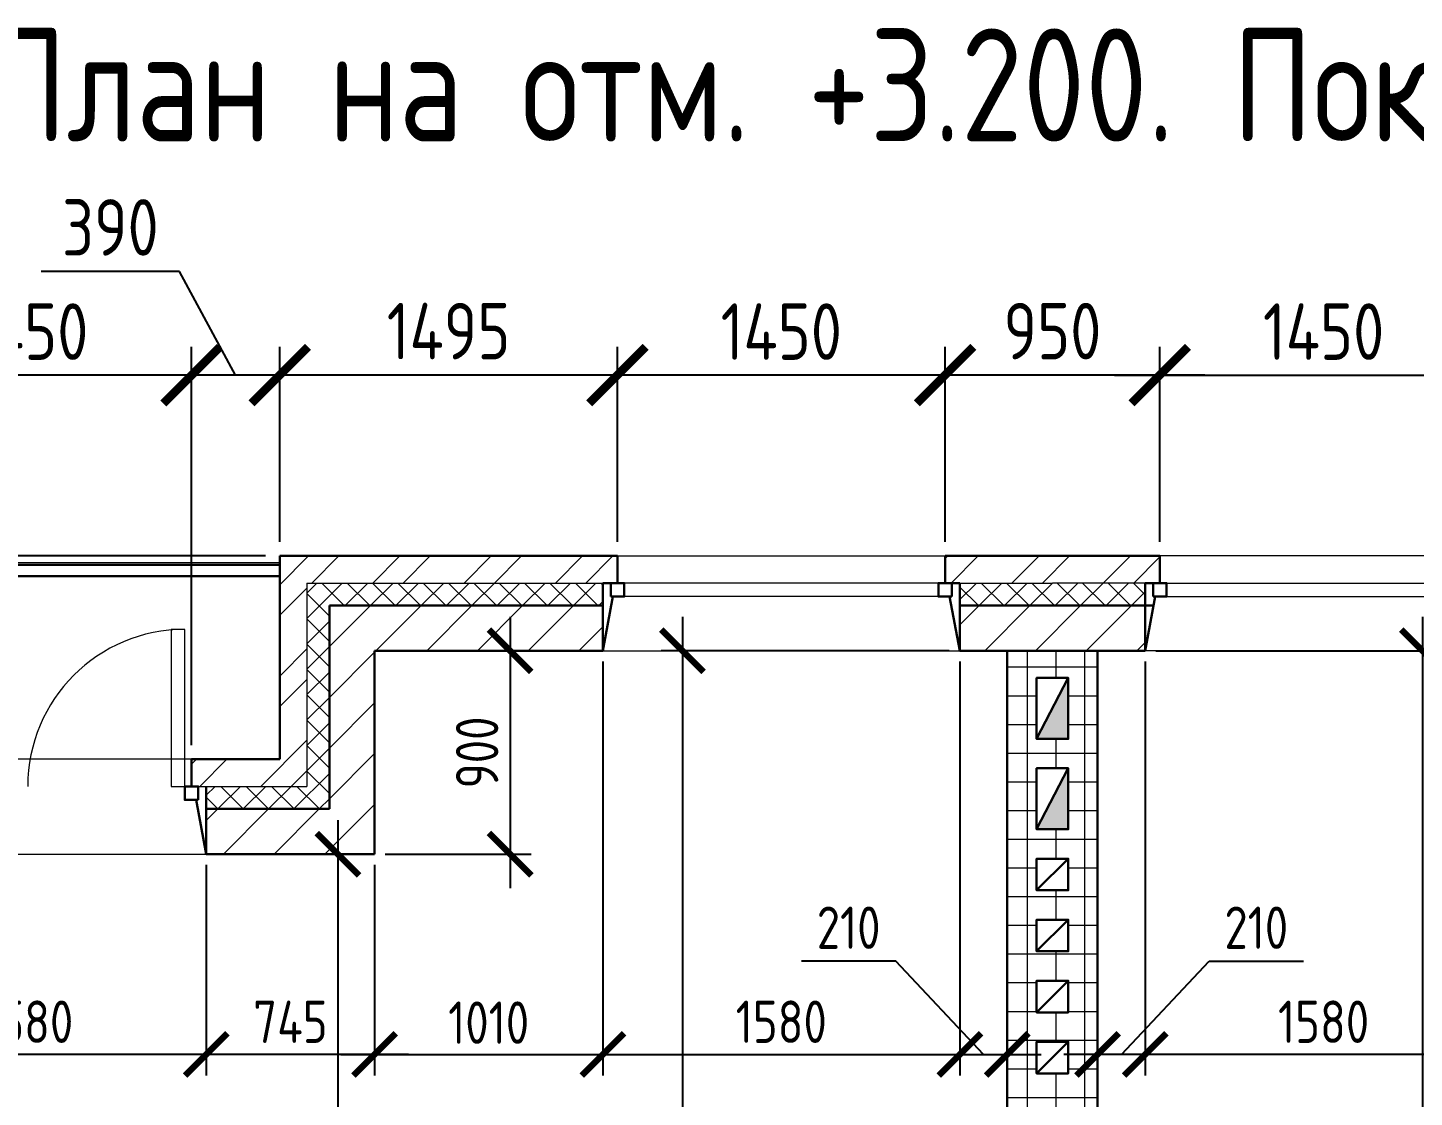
# Model space of a CAD drawing. Header units: millimetres. Extents: x -56498 to 234605, y -296269 to -29969.
# Drawn here: x 123047 to 129183, y -35461 to -30728 of the extents above; entities that cross this region are included whole.
import ezdxf
from ezdxf.enums import TextEntityAlignment as Align

# ---------------------------------------------------------------- set-up
doc = ezdxf.new("R2010")
doc.units = ezdxf.units.MM
doc.header["$LTSCALE"] = 100
doc.header["$PDMODE"] = 35
for name, color, linetype, lineweight in [('0.3', 7, 'Continuous', 30), ('Примітки 0.09', 200, 'Continuous', 9), ('Розміри 0.09', 5, 'Continuous', 9), ('Тонкі 0.18', 142, 'Continuous', 18), ('Штрихування 0.09', 253, 'Continuous', 9)]:
    doc.layers.add(name, color=color, linetype=linetype, lineweight=lineweight)
doc.styles.add('GOST 2.304', font='CS_Gost2304.shx')
doc.styles.add('SPDS', font='SPDS.shx', dxfattribs={"width": 0.9})
doc.dimstyles.new('SPDS', dxfattribs={"dimscale": 100, "dimtxt": 2.5, "dimasz": 2.5, "dimexe": 1.25, "dimexo": 0.625, "dimtad": 1, "dimrnd": 0.001, "dimtxsty": 'GOST 2.304', "dimblk": 'ARCHTICK', "dimcen": 2.5, "dimdle": 2, "dimadec": 0, "dimazin": 2, "dimtfac": 0.75, "dimtmove": 1, "dimatfit": 3, "dimfxl": 0, "dimtolj": 1, "dimarcsym": 0})
pattern_1 = [(45, (42000, 89124.92), (-112.2532, 112.2532), [])]
pattern_2 = [(45, (42000, 89124.92), (-56.1266, 56.1266), []), (135, (42000, 89124.92), (-56.1266, -56.1266), [])]
pattern_3 = [(45, (42000, 89124.92), (-202.05576, 202.05576), []), (45, (42134.7, 89124.92), (-202.05576, 202.05576), [])]

# ---------------------------------------------------------------- blocks, each defined once
blk = doc.blocks.new('_ArchTick')
at = {"color": 0, "linetype": 'ByBlock', "const_width": 0.15}
blk.add_lwpolyline([(-0.5, -0.5), (0.5, 0.5)], dxfattribs=at)
blk = doc.blocks.new('*D1068')
at = {"layer": 'Defpoints', "color": 0, "transparency": 16777216}
for p in [(125657.3, -32265.4), (125657.3, -33065.4), (127107.3, -33065.4)]:
    blk.add_point(p, dxfattribs=at)
at = {"layer": 'Розміри 0.09', "color": 0, "lineweight": -2, "transparency": 16777216}
for p, q in [((125657.3, -33002.9), (125657.3, -32140.4)), ((127107.3, -33002.9), (127107.3, -32140.4)), ((127307.3, -32265.4), (125457.3, -32265.4))]:
    blk.add_line(p, q, dxfattribs=at)
at = {"layer": 'Розміри 0.09', "color": 0, "lineweight": -2, "transparency": 16777216, "xscale": 250, "yscale": 250, "zscale": 250, "rotation": 180}
blk.add_blockref('_ArchTick', (125657.3, -32265.4), dxfattribs=at)
at = {"layer": 'Розміри 0.09', "color": 0, "lineweight": -2, "transparency": 16777216, "xscale": 250, "yscale": 250, "zscale": 250}
blk.add_blockref('_ArchTick', (127107.3, -32265.4), dxfattribs=at)
at = {"layer": 'Розміри 0.09', "color": 0, "transparency": 16777216, "insert": (126382.3, -32072.8), "char_height": 250, "attachment_point": 5, "style": 'GOST 2.304'}
blk.add_mtext('\\A1;1450', dxfattribs=at)
blk = doc.blocks.new('*D1070')
at = {"layer": 'Defpoints', "color": 0, "transparency": 16777216}
for p in [(122322.3, -32265.4), (122322.3, -33965.4), (123772.3, -33965.4)]:
    blk.add_point(p, dxfattribs=at)
at = {"layer": 'Розміри 0.09', "color": 0, "lineweight": -2, "transparency": 16777216}
for p, q in [((122322.3, -33902.9), (122322.3, -32140.4)), ((123772.3, -33902.9), (123772.3, -32140.4)), ((123972.3, -32265.4), (122122.3, -32265.4))]:
    blk.add_line(p, q, dxfattribs=at)
at = {"layer": 'Розміри 0.09', "color": 0, "lineweight": -2, "transparency": 16777216, "xscale": 250, "yscale": 250, "zscale": 250, "rotation": 180}
blk.add_blockref('_ArchTick', (122322.3, -32265.4), dxfattribs=at)
at = {"layer": 'Розміри 0.09', "color": 0, "lineweight": -2, "transparency": 16777216, "xscale": 250, "yscale": 250, "zscale": 250}
blk.add_blockref('_ArchTick', (123772.3, -32265.4), dxfattribs=at)
at = {"layer": 'Розміри 0.09', "color": 0, "transparency": 16777216, "insert": (123047.3, -32072.8), "char_height": 250, "attachment_point": 5, "style": 'GOST 2.304'}
blk.add_mtext('\\A1;1450', dxfattribs=at)
blk = doc.blocks.new('*D1071')
at = {"layer": 'Defpoints', "color": 0, "transparency": 16777216}
for p in [(124162.3, -32265.4), (124162.3, -33065.4), (125657.3, -33065.4)]:
    blk.add_point(p, dxfattribs=at)
at = {"layer": 'Розміри 0.09', "color": 0, "lineweight": -2, "transparency": 16777216}
for p, q in [((124162.3, -33002.9), (124162.3, -32140.4)), ((125657.3, -33002.9), (125657.3, -32140.4)), ((125857.3, -32265.4), (123962.3, -32265.4))]:
    blk.add_line(p, q, dxfattribs=at)
at = {"layer": 'Розміри 0.09', "color": 0, "lineweight": -2, "transparency": 16777216, "xscale": 250, "yscale": 250, "zscale": 250, "rotation": 180}
blk.add_blockref('_ArchTick', (124162.3, -32265.4), dxfattribs=at)
at = {"layer": 'Розміри 0.09', "color": 0, "lineweight": -2, "transparency": 16777216, "xscale": 250, "yscale": 250, "zscale": 250}
blk.add_blockref('_ArchTick', (125657.3, -32265.4), dxfattribs=at)
at = {"layer": 'Розміри 0.09', "color": 0, "transparency": 16777216, "insert": (124909.8, -32070.7), "char_height": 250, "attachment_point": 5, "style": 'GOST 2.304'}
blk.add_mtext('\\A1;1495', dxfattribs=at)
blk = doc.blocks.new('*D1072')
at = {"layer": 'Defpoints', "color": 0, "transparency": 16777216}
for p in [(123772.3, -32265.4), (124162.3, -33065.4), (123772.3, -33965.4)]:
    blk.add_point(p, dxfattribs=at)
at = {"layer": 'Розміри 0.09', "color": 0, "lineweight": -2, "transparency": 16777216}
for p, q in [((123719.2, -31806.4), (123106.7, -31806.4)), ((123967.3, -32265.4), (123719.2, -31806.4)), ((123772.3, -33902.9), (123772.3, -32140.4)), ((124162.3, -33002.9), (124162.3, -32140.4)), ((124362.3, -32265.4), (123572.3, -32265.4))]:
    blk.add_line(p, q, dxfattribs=at)
at = {"layer": 'Розміри 0.09', "color": 0, "lineweight": -2, "transparency": 16777216, "xscale": 250, "yscale": 250, "zscale": 250, "rotation": 180}
blk.add_blockref('_ArchTick', (123772.3, -32265.4), dxfattribs=at)
at = {"layer": 'Розміри 0.09', "color": 0, "lineweight": -2, "transparency": 16777216, "xscale": 250, "yscale": 250, "zscale": 250}
blk.add_blockref('_ArchTick', (124162.3, -32265.4), dxfattribs=at)
at = {"layer": 'Розміри 0.09', "color": 0, "transparency": 16777216, "insert": (123413, -31611.6), "char_height": 250, "attachment_point": 5, "style": 'GOST 2.304'}
blk.add_mtext('\\A1;390', dxfattribs=at)
blk = doc.blocks.new('*D1076')
at = {"layer": 'Defpoints', "color": 0, "transparency": 16777216}
for p in [(115223.3, -33065.4), (124162.3, -33065.4), (116662.3, -33965.4)]:
    blk.add_point(p, dxfattribs=at)
at = {"layer": 'Розміри 0.09', "color": 0, "lineweight": -2, "transparency": 16777216}
for p, q in [((115223.3, -34165.4), (115223.3, -32865.4)), ((124099.8, -33065.4), (115098.3, -33065.4)), ((116599.8, -33965.4), (115098.3, -33965.4))]:
    blk.add_line(p, q, dxfattribs=at)
at = {"layer": 'Розміри 0.09', "color": 0, "lineweight": -2, "transparency": 16777216, "xscale": 250, "yscale": 250, "zscale": 250}
for p, rotation in [((115223.3, -33065.4), 90), ((115223.3, -33965.4), 270)]:
    blk.add_blockref('_ArchTick', p, dxfattribs=dict(at, rotation=rotation))
at = {"layer": 'Розміри 0.09', "color": 0, "transparency": 16777216, "insert": (115028.6, -33515.4), "char_height": 250, "attachment_point": 5, "rotation": 90, "style": 'GOST 2.304'}
blk.add_mtext('\\A1;900', dxfattribs=at)
blk = doc.blocks.new('*D1083')
at = {"layer": 'Defpoints', "color": 0, "transparency": 16777216}
for p in [(127107.3, -32265.4), (127107.3, -33065.4), (128057.3, -33065.4)]:
    blk.add_point(p, dxfattribs=at)
at = {"layer": 'Розміри 0.09', "color": 0, "lineweight": -2, "transparency": 16777216}
for p, q in [((127107.3, -33002.9), (127107.3, -32140.4)), ((128057.3, -33002.9), (128057.3, -32140.4)), ((128257.3, -32265.4), (126907.3, -32265.4))]:
    blk.add_line(p, q, dxfattribs=at)
at = {"layer": 'Розміри 0.09', "color": 0, "lineweight": -2, "transparency": 16777216, "xscale": 250, "yscale": 250, "zscale": 250, "rotation": 180}
blk.add_blockref('_ArchTick', (127107.3, -32265.4), dxfattribs=at)
at = {"layer": 'Розміри 0.09', "color": 0, "lineweight": -2, "transparency": 16777216, "xscale": 250, "yscale": 250, "zscale": 250}
blk.add_blockref('_ArchTick', (128057.3, -32265.4), dxfattribs=at)
at = {"layer": 'Розміри 0.09', "color": 0, "transparency": 16777216, "insert": (127582.3, -32070.7), "char_height": 250, "attachment_point": 5, "style": 'GOST 2.304'}
blk.add_mtext('\\A1;950', dxfattribs=at)
blk = doc.blocks.new('*D1024')
at = {"layer": 'Defpoints', "color": 0, "transparency": 16777216}
for p in [(129507.3, -32265.4), (128057.3, -33065.4), (129507.3, -33065.4)]:
    blk.add_point(p, dxfattribs=at)
at = {"layer": 'Розміри 0.09', "color": 0, "lineweight": -2, "transparency": 16777216}
for p, q in [((128057.3, -33002.9), (128057.3, -32140.4)), ((129507.3, -33002.9), (129507.3, -32140.4)), ((127857.3, -32265.4), (129707.3, -32265.4))]:
    blk.add_line(p, q, dxfattribs=at)
at = {"layer": 'Розміри 0.09', "color": 0, "lineweight": -2, "transparency": 16777216, "xscale": 250, "yscale": 250, "zscale": 250, "rotation": 180}
blk.add_blockref('_ArchTick', (128057.3, -32265.4), dxfattribs=at)
at = {"layer": 'Розміри 0.09', "color": 0, "lineweight": -2, "transparency": 16777216, "xscale": 250, "yscale": 250, "zscale": 250}
blk.add_blockref('_ArchTick', (129507.3, -32265.4), dxfattribs=at)
at = {"layer": 'Розміри 0.09', "color": 0, "transparency": 16777216, "insert": (128782.3, -32072.8), "char_height": 250, "attachment_point": 5, "style": 'GOST 2.304'}
blk.add_mtext('\\A1;1450', dxfattribs=at)
blk = doc.blocks.new('*D1262')
at = {"layer": 'Defpoints', "color": 0, "transparency": 16777216}
for p in [(125592.3, -33485.4), (124582.3, -34385.4), (125592.3, -35271.6)]:
    blk.add_point(p, dxfattribs=at)
at = {"layer": 'Розміри 0.09', "color": 0, "lineweight": -2, "transparency": 16777216}
for p, q in [((125592.3, -33532.3), (125592.3, -35365.4)), ((124582.3, -34432.3), (124582.3, -35365.4)), ((124432.3, -35271.6), (125742.3, -35271.6))]:
    blk.add_line(p, q, dxfattribs=at)
at = {"layer": 'Розміри 0.09', "color": 0, "lineweight": -2, "transparency": 16777216, "xscale": 187.5, "yscale": 187.5, "zscale": 187.5, "rotation": 180}
blk.add_blockref('_ArchTick', (124582.3, -35271.6), dxfattribs=at)
at = {"layer": 'Розміри 0.09', "color": 0, "lineweight": -2, "transparency": 16777216, "xscale": 187.5, "yscale": 187.5, "zscale": 187.5}
blk.add_blockref('_ArchTick', (125592.3, -35271.6), dxfattribs=at)
at = {"layer": 'Розміри 0.09', "color": 0, "transparency": 16777216, "insert": (125087.3, -35131), "char_height": 187.5, "attachment_point": 5, "style": 'GOST 2.304'}
blk.add_mtext('\\A1;1010', dxfattribs=at)
blk = doc.blocks.new('*D1254')
at = {"layer": 'Defpoints', "color": 0, "transparency": 16777216}
for p in [(123837.3, -34385.4), (124582.3, -34385.4), (123837.3, -35271.6)]:
    blk.add_point(p, dxfattribs=at)
at = {"layer": 'Розміри 0.09', "color": 0, "lineweight": -2, "transparency": 16777216}
for p, q in [((123837.3, -34432.3), (123837.3, -35365.4)), ((124582.3, -34432.3), (124582.3, -35365.4)), ((124732.3, -35271.6), (123687.3, -35271.6))]:
    blk.add_line(p, q, dxfattribs=at)
at = {"layer": 'Розміри 0.09', "color": 0, "lineweight": -2, "transparency": 16777216, "xscale": 187.5, "yscale": 187.5, "zscale": 187.5, "rotation": 180}
blk.add_blockref('_ArchTick', (123837.3, -35271.6), dxfattribs=at)
at = {"layer": 'Розміри 0.09', "color": 0, "lineweight": -2, "transparency": 16777216, "xscale": 187.5, "yscale": 187.5, "zscale": 187.5}
blk.add_blockref('_ArchTick', (124582.3, -35271.6), dxfattribs=at)
at = {"layer": 'Розміри 0.09', "color": 0, "transparency": 16777216, "insert": (124209.8, -35127.1), "char_height": 187.5, "attachment_point": 5, "style": 'GOST 2.304'}
blk.add_mtext('\\A1;745', dxfattribs=at)
blk = doc.blocks.new('*D1252')
at = {"layer": 'Defpoints', "color": 0, "transparency": 16777216}
for p in [(122257.3, -34385.4), (123837.3, -34385.4), (122257.3, -35271.6)]:
    blk.add_point(p, dxfattribs=at)
at = {"layer": 'Розміри 0.09', "color": 0, "lineweight": -2, "transparency": 16777216}
for p, q in [((122257.3, -34432.3), (122257.3, -35365.4)), ((123837.3, -34432.3), (123837.3, -35365.4)), ((123987.3, -35271.6), (122107.3, -35271.6))]:
    blk.add_line(p, q, dxfattribs=at)
at = {"layer": 'Розміри 0.09', "color": 0, "lineweight": -2, "transparency": 16777216, "xscale": 187.5, "yscale": 187.5, "zscale": 187.5, "rotation": 180}
blk.add_blockref('_ArchTick', (122257.3, -35271.6), dxfattribs=at)
at = {"layer": 'Розміри 0.09', "color": 0, "lineweight": -2, "transparency": 16777216, "xscale": 187.5, "yscale": 187.5, "zscale": 187.5}
blk.add_blockref('_ArchTick', (123837.3, -35271.6), dxfattribs=at)
at = {"layer": 'Розміри 0.09', "color": 0, "transparency": 16777216, "insert": (123047.3, -35127.1), "char_height": 187.5, "attachment_point": 5, "style": 'GOST 2.304'}
blk.add_mtext('\\A1;1580', dxfattribs=at)
blk = doc.blocks.new('*D1242')
at = {"layer": 'Defpoints', "color": 0, "transparency": 16777216}
for p in [(125592.3, -33485.4), (127172.3, -33485.4), (127172.3, -35271.6)]:
    blk.add_point(p, dxfattribs=at)
at = {"layer": 'Розміри 0.09', "color": 0, "lineweight": -2, "transparency": 16777216}
for p, q in [((125592.3, -33532.3), (125592.3, -35365.4)), ((127172.3, -33532.3), (127172.3, -35365.4)), ((125442.3, -35271.6), (127322.3, -35271.6))]:
    blk.add_line(p, q, dxfattribs=at)
at = {"layer": 'Розміри 0.09', "color": 0, "lineweight": -2, "transparency": 16777216, "xscale": 187.5, "yscale": 187.5, "zscale": 187.5, "rotation": 180}
blk.add_blockref('_ArchTick', (125592.3, -35271.6), dxfattribs=at)
at = {"layer": 'Розміри 0.09', "color": 0, "lineweight": -2, "transparency": 16777216, "xscale": 187.5, "yscale": 187.5, "zscale": 187.5}
blk.add_blockref('_ArchTick', (127172.3, -35271.6), dxfattribs=at)
at = {"layer": 'Розміри 0.09', "color": 0, "transparency": 16777216, "insert": (126382.3, -35127.1), "char_height": 187.5, "attachment_point": 5, "style": 'GOST 2.304'}
blk.add_mtext('\\A1;1580', dxfattribs=at)
blk = doc.blocks.new('*D1249')
at = {"layer": 'Defpoints', "color": 0, "transparency": 16777216}
for p in [(127172.3, -33485.4), (127382.3, -33485.4), (127382.3, -35271.6)]:
    blk.add_point(p, dxfattribs=at)
at = {"layer": 'Розміри 0.09', "color": 0, "lineweight": -2, "transparency": 16777216}
for p, q in [((127172.3, -33532.3), (127172.3, -35365.4)), ((127382.3, -33532.3), (127382.3, -35365.4)), ((126888.8, -34858.7), (126471.7, -34858.7)), ((127277.3, -35271.6), (126888.8, -34858.7)), ((127022.3, -35271.6), (127532.3, -35271.6))]:
    blk.add_line(p, q, dxfattribs=at)
at = {"layer": 'Розміри 0.09', "color": 0, "lineweight": -2, "transparency": 16777216, "xscale": 187.5, "yscale": 187.5, "zscale": 187.5, "rotation": 180}
blk.add_blockref('_ArchTick', (127172.3, -35271.6), dxfattribs=at)
at = {"layer": 'Розміри 0.09', "color": 0, "lineweight": -2, "transparency": 16777216, "xscale": 187.5, "yscale": 187.5, "zscale": 187.5}
blk.add_blockref('_ArchTick', (127382.3, -35271.6), dxfattribs=at)
at = {"layer": 'Розміри 0.09', "color": 0, "transparency": 16777216, "insert": (126680.2, -34710.8), "char_height": 187.5, "attachment_point": 5, "style": 'GOST 2.304'}
blk.add_mtext('\\A1;210', dxfattribs=at)
blk = doc.blocks.new('*D1247')
at = {"layer": 'Defpoints', "color": 0, "transparency": 16777216}
for p in [(124582.3, -33485.4), (124582.3, -34385.4), (125182.3, -34385.4)]:
    blk.add_point(p, dxfattribs=at)
at = {"layer": 'Розміри 0.09', "color": 0, "lineweight": -2, "transparency": 16777216}
for p, q in [((125182.3, -33335.4), (125182.3, -34535.4)), ((124629.2, -33485.4), (125276, -33485.4)), ((124629.2, -34385.4), (125276, -34385.4))]:
    blk.add_line(p, q, dxfattribs=at)
at = {"layer": 'Розміри 0.09', "color": 0, "lineweight": -2, "transparency": 16777216, "xscale": 187.5, "yscale": 187.5, "zscale": 187.5}
for p, rotation in [((125182.3, -33485.4), 90), ((125182.3, -34385.4), 270)]:
    blk.add_blockref('_ArchTick', p, dxfattribs=dict(at, rotation=rotation))
at = {"layer": 'Розміри 0.09', "color": 0, "transparency": 16777216, "insert": (125036.2, -33935.4), "char_height": 187.5, "attachment_point": 5, "rotation": 90, "style": 'GOST 2.304'}
blk.add_mtext('\\A1;900', dxfattribs=at)
blk = doc.blocks.new('*D1257')
at = {"layer": 'Defpoints', "color": 0, "transparency": 16777216}
for p in [(127172.3, -33485.4), (125944.9, -38215.4), (126982.3, -38215.4)]:
    blk.add_point(p, dxfattribs=at)
at = {"layer": 'Розміри 0.09', "color": 0, "lineweight": -2, "transparency": 16777216}
for p, q in [((125944.9, -33335.4), (125944.9, -38365.4)), ((127125.4, -33485.4), (125851.2, -33485.4)), ((126935.4, -38215.4), (125851.2, -38215.4))]:
    blk.add_line(p, q, dxfattribs=at)
at = {"layer": 'Розміри 0.09', "color": 0, "lineweight": -2, "transparency": 16777216, "xscale": 187.5, "yscale": 187.5, "zscale": 187.5}
for p, rotation in [((125944.9, -33485.4), 90), ((125944.9, -38215.4), 270)]:
    blk.add_blockref('_ArchTick', p, dxfattribs=dict(at, rotation=rotation))
at = {"layer": 'Розміри 0.09', "color": 0, "transparency": 16777216, "insert": (125800.4, -35850.4), "char_height": 187.5, "attachment_point": 5, "rotation": 90, "style": 'GOST 2.304'}
blk.add_mtext('\\A1;4730', dxfattribs=at)
blk = doc.blocks.new('*D1263')
at = {"layer": 'Defpoints', "color": 0, "transparency": 16777216}
for p in [(124582.3, -34385.4), (124420.1, -38215.4), (124862.3, -38215.4)]:
    blk.add_point(p, dxfattribs=at)
at = {"layer": 'Розміри 0.09', "color": 0, "lineweight": -2, "transparency": 16777216}
for p, q in [((124420.1, -34235.4), (124420.1, -38365.4)), ((124535.4, -34385.4), (124326.3, -34385.4)), ((124815.4, -38215.4), (124326.3, -38215.4))]:
    blk.add_line(p, q, dxfattribs=at)
at = {"layer": 'Розміри 0.09', "color": 0, "lineweight": -2, "transparency": 16777216, "xscale": 187.5, "yscale": 187.5, "zscale": 187.5}
for p, rotation in [((124420.1, -34385.4), 90), ((124420.1, -38215.4), 270)]:
    blk.add_blockref('_ArchTick', p, dxfattribs=dict(at, rotation=rotation))
at = {"layer": 'Розміри 0.09', "color": 0, "transparency": 16777216, "insert": (124275.6, -37012), "char_height": 187.5, "attachment_point": 5, "rotation": 90, "style": 'GOST 2.304'}
blk.add_mtext('\\A1;3830', dxfattribs=at)
blk = doc.blocks.new('*D1334')
at = {"layer": 'Defpoints', "color": 0, "transparency": 16777216}
for p in [(127992.3, -33485.4), (129572.3, -33485.4), (127992.3, -35271.6)]:
    blk.add_point(p, dxfattribs=at)
at = {"layer": 'Розміри 0.09', "color": 0, "lineweight": -2, "transparency": 16777216}
for p, q in [((127992.3, -33532.3), (127992.3, -35365.4)), ((129572.3, -33532.3), (129572.3, -35365.4)), ((129722.3, -35271.6), (127842.3, -35271.6))]:
    blk.add_line(p, q, dxfattribs=at)
at = {"layer": 'Розміри 0.09', "color": 0, "lineweight": -2, "transparency": 16777216, "xscale": 187.5, "yscale": 187.5, "zscale": 187.5}
for p, rotation in [((127992.3, -35271.6), 179.9999999849923), ((129572.3, -35271.6), 359.9999999849923)]:
    blk.add_blockref('_ArchTick', p, dxfattribs=dict(at, rotation=rotation))
at = {"layer": 'Розміри 0.09', "color": 0, "transparency": 16777216, "insert": (128782.3, -35127.1), "char_height": 187.5, "attachment_point": 5, "rotation": 360, "style": 'GOST 2.304'}
blk.add_mtext('\\A1;1580', dxfattribs=at)
blk = doc.blocks.new('*D1335')
at = {"layer": 'Defpoints', "color": 0, "transparency": 16777216}
for p in [(127782.3, -33485.4), (127992.3, -33485.4), (127782.3, -35271.6)]:
    blk.add_point(p, dxfattribs=at)
at = {"layer": 'Розміри 0.09', "color": 0, "lineweight": -2, "transparency": 16777216}
for p, q in [((127782.3, -33532.3), (127782.3, -35365.4)), ((127992.3, -33532.3), (127992.3, -35365.4)), ((127887.3, -35271.6), (128275.7, -34858.7)), ((128275.7, -34858.7), (128692.9, -34858.7)), ((128142.3, -35271.6), (127632.3, -35271.6))]:
    blk.add_line(p, q, dxfattribs=at)
at = {"layer": 'Розміри 0.09', "color": 0, "lineweight": -2, "transparency": 16777216, "xscale": 187.5, "yscale": 187.5, "zscale": 187.5}
for p, rotation in [((127782.3, -35271.6), 179.9999999849923), ((127992.3, -35271.6), 359.9999999849923)]:
    blk.add_blockref('_ArchTick', p, dxfattribs=dict(at, rotation=rotation))
at = {"layer": 'Розміри 0.09', "color": 0, "transparency": 16777216, "insert": (128484.3, -34710.8), "char_height": 187.5, "attachment_point": 5, "rotation": 360, "style": 'GOST 2.304'}
blk.add_mtext('\\A1;210', dxfattribs=at)
blk = doc.blocks.new('*D1326')
at = {"layer": 'Defpoints', "color": 0, "transparency": 16777216}
for p in [(127992.3, -33485.4), (128182.3, -38215.4), (129219.7, -38215.4)]:
    blk.add_point(p, dxfattribs=at)
at = {"layer": 'Розміри 0.09', "color": 0, "lineweight": -2, "transparency": 16777216}
for p, q in [((129219.7, -33335.4), (129219.7, -38365.4)), ((128039.2, -33485.4), (129313.4, -33485.4)), ((128229.2, -38215.4), (129313.4, -38215.4))]:
    blk.add_line(p, q, dxfattribs=at)
at = {"layer": 'Розміри 0.09', "color": 0, "lineweight": -2, "transparency": 16777216, "xscale": 187.5, "yscale": 187.5, "zscale": 187.5}
for p, rotation in [((129219.7, -33485.4), 90), ((129219.7, -38215.4), 270)]:
    blk.add_blockref('_ArchTick', p, dxfattribs=dict(at, rotation=rotation))
at = {"layer": 'Розміри 0.09', "color": 0, "transparency": 16777216, "insert": (129075.2, -35850.4), "char_height": 187.5, "attachment_point": 5, "rotation": 90, "style": 'GOST 2.304'}
blk.add_mtext('\\A1;4730', dxfattribs=at)

msp = doc.modelspace()

# ---------------------------------------------------------------- hatches: boundary and pattern name
at = {"layer": '0.3'}
h = msp.add_hatch(color=256, dxfattribs=at)
h.paths.add_polyline_path([(127652.29, -33605.435), (127582.29, -33740.435), (127582.29, -33875.435), (127652.29, -33875.435)])
h.paths.add_polyline_path([(127582.29, -33740.435), (127512.29, -33875.435), (127582.29, -33875.435)])
h = msp.add_hatch(color=256, dxfattribs=at)
h.paths.add_polyline_path([(127652.29, -34005.435), (127582.29, -34140.435), (127582.29, -34275.435), (127652.29, -34275.435)])
h.paths.add_polyline_path([(127582.29, -34140.435), (127512.29, -34275.435), (127582.29, -34275.435)])
at = {"layer": 'Штрихування 0.09'}
h = msp.add_hatch(dxfattribs=at)
h.set_pattern_fill('ANSI32', color=256, scale=30, style=0)
h.set_pattern_definition(pattern_3)
h.paths.add_polyline_path([(124282.29, -33185.435), (125592.291, -33185.435), (125657.291, -33185.435), (125657.291, -33065.435), (124162.29, -33065.435), (124162.29, -33965.435), (123772.29, -33965.435), (123772.29, -34085.435), (123802.29, -34085.435), (124282.29, -34085.435)])
h = msp.add_hatch(dxfattribs=at)
h.set_pattern_fill('ANSI32', color=256, scale=30, style=0)
h.set_pattern_definition(pattern_3)
h.paths.add_polyline_path([(128057.29, -33065.435), (127582.29, -33065.435), (127107.291, -33065.435), (127107.291, -33185.435), (127137.291, -33185.435), (127172.291, -33185.435), (127582.29, -33185.435), (128057.29, -33185.435)])
h = msp.add_hatch(dxfattribs=at)
h.set_pattern_fill('ANSI37', color=256, scale=25, style=0)
h.set_pattern_definition(pattern_2)
h.paths.add_polyline_path([(124382.29, -33285.435), (125592.291, -33285.435), (125592.291, -33185.435), (124282.29, -33185.435), (124282.29, -34085.435), (123837.29, -34085.435), (123837.29, -34185.435), (124382.29, -34185.435)])
h = msp.add_hatch(dxfattribs=at)
h.set_pattern_fill('ANSI37', color=256, scale=25, style=0)
h.set_pattern_definition(pattern_2)
h.paths.add_polyline_path([(127992.29, -33185.435), (127582.29, -33185.435), (127172.291, -33185.435), (127172.291, -33285.435), (127582.29, -33285.435), (127992.29, -33285.435)])
h = msp.add_hatch(dxfattribs=at)
h.set_pattern_fill('ANSI31', color=256, scale=50, style=0)
h.set_pattern_definition(pattern_1)
h.paths.add_polyline_path([(124582.29, -33485.435), (125592.291, -33485.435), (125592.291, -33285.435), (124382.29, -33285.435), (124382.29, -34185.435), (123837.29, -34185.435), (123837.29, -34385.435), (124582.29, -34385.435)])
h = msp.add_hatch(dxfattribs=at)
h.set_pattern_fill('ANSI31', color=256, scale=50, style=0)
h.set_pattern_definition(pattern_1)
h.paths.add_polyline_path([(127992.29, -33285.435), (127582.29, -33285.435), (127172.291, -33285.435), (127172.291, -33485.435), (127382.29, -33485.435), (127782.29, -33485.435), (127992.29, -33485.435)])
h = msp.add_hatch(dxfattribs=at)
h.set_pattern_fill('NET', color=256, scale=40, style=0)
h.set_pattern_definition([(0, (42000, 89124.92), (0, 127), []), (90, (42000, 89124.92), (-127, 8e-15), [])])
h.paths.add_polyline_path([(127782.29, -33485.435), (127382.29, -33485.435), (127382.29, -35605.435), (127782.29, -35605.435)])
h.paths.add_polyline_path([(127652.29, -34275.435), (127512.29, -34275.435), (127512.29, -34005.435), (127652.29, -34005.435)], flags=16)
h.paths.add_polyline_path([(127652.29, -34405.435), (127652.29, -34545.435), (127512.29, -34545.435), (127512.29, -34405.435)], flags=16)
h.paths.add_polyline_path([(127652.29, -34675.435), (127652.29, -34815.435), (127512.29, -34815.435), (127512.29, -34675.435)], flags=16)
h.paths.add_polyline_path([(127652.29, -33875.435), (127512.29, -33875.435), (127512.29, -33605.435), (127652.29, -33605.435)], flags=16)
h.paths.add_polyline_path([(127652.29, -34945.435), (127652.29, -35085.435), (127512.29, -35085.435), (127512.29, -34945.435)], flags=16)
h.paths.add_polyline_path([(127652.29, -35215.435), (127652.29, -35355.435), (127512.29, -35355.435), (127512.29, -35215.435)], flags=16)

# ---------------------------------------------------------------- linework, layer by layer
at = {"layer": '0.3'}
for p, q in [((124162.29, -33065.435), (124162.29, -33965.435)), ((124162.29, -33065.435), (125657.291, -33065.435)), ((125657.291, -33065.435), (125657.291, -33185.435)), ((127107.291, -33065.435), (127582.29, -33065.435)), ((127107.291, -33065.435), (127107.291, -33185.435)), ((128057.29, -33065.435), (127582.29, -33065.435)), ((128057.29, -33065.435), (128057.29, -33185.435)), ((125592.291, -33485.435), (125592.291, -33185.435)), ((125592.291, -33185.435), (125657.291, -33185.435)), ((127172.291, -33185.435), (127107.291, -33185.435)), ((127172.291, -33485.435), (127172.291, -33185.435)), ((127992.29, -33485.435), (127992.29, -33185.435)), ((127992.29, -33185.435), (128057.29, -33185.435)), ((125637.291, -33245.435), (125592.291, -33485.435)), ((127127.291, -33245.435), (127172.291, -33485.435)), ((128037.29, -33245.435), (127992.29, -33485.435)), ((124382.29, -33285.435), (124382.29, -34185.435)), ((124382.29, -33285.435), (125592.291, -33285.435)), ((127172.316, -33285.435), (127582.29, -33285.435)), ((128029.79, -33285.435), (127582.29, -33285.435)), ((124582.29, -33485.435), (124582.29, -34385.435)), ((124582.29, -33485.435), (125592.291, -33485.435)), ((127172.316, -33485.435), (127382.29, -33485.435)), ((127382.29, -40285.435), (127382.29, -33485.435)), ((127782.29, -33485.435), (127382.29, -33485.435)), ((127782.29, -40285.435), (127782.29, -33485.435)), ((127992.29, -33485.435), (127782.29, -33485.435)), ((123772.29, -33965.435), (123772.29, -34085.435)), ((123772.29, -33965.435), (124162.29, -33965.435)), ((123837.29, -34385.435), (123837.29, -34085.435)), ((123792.29, -34145.435), (123837.29, -34385.435)), ((123837.29, -34185.435), (124382.29, -34185.435)), ((123837.29, -34385.435), (124582.29, -34385.435))]:
    msp.add_line(p, q, dxfattribs=at)
for points in [[(124162.29, -33105.435), (120062.29, -33105.435), (120062.29, -33965.435)], [(124162.29, -33155.435), (120112.29, -33155.435), (120112.29, -33965.435)], [(127512.29, -33875.435), (127512.29, -33605.435), (127652.29, -33605.435), (127512.29, -33875.435), (127652.29, -33875.435), (127652.29, -33605.435)], [(127512.29, -34275.435), (127512.29, -34005.435), (127652.29, -34005.435), (127512.29, -34275.435), (127652.29, -34275.435), (127652.29, -34005.435)], [(127512.29, -34545.435), (127512.29, -34405.435), (127652.29, -34405.435), (127512.29, -34545.435), (127652.29, -34545.435), (127652.29, -34405.435)], [(127512.29, -34815.435), (127512.29, -34675.435), (127652.29, -34675.435), (127512.29, -34815.435), (127652.29, -34815.435), (127652.29, -34675.435)], [(127512.29, -35085.435), (127512.29, -34945.435), (127652.29, -34945.435), (127512.29, -35085.435), (127652.29, -35085.435), (127652.29, -34945.435)], [(127512.29, -35355.435), (127512.29, -35215.435), (127652.29, -35215.435), (127512.29, -35355.435), (127652.29, -35355.435), (127652.29, -35215.435)]]:
    msp.add_lwpolyline(points, dxfattribs=at)
for points in [[(125627.291, -33245.435), (125627.291, -33185.435), (125687.291, -33185.435), (125687.291, -33245.435)], [(127137.291, -33245.435), (127137.291, -33185.435), (127077.291, -33185.435), (127077.291, -33245.435)], [(128027.29, -33245.435), (128027.29, -33185.435), (128087.29, -33185.435), (128087.29, -33245.435)], [(123802.29, -34145.435), (123802.29, -34085.435), (123742.29, -34085.435), (123742.29, -34145.435)]]:
    msp.add_lwpolyline(points, close=True, dxfattribs=at)
at = {"layer": 'Тонкі 0.18'}
for p, q in [((125657.291, -33065.435), (127107.291, -33065.435)), ((129507.29, -33065.435), (128057.29, -33065.435)), ((124282.29, -33185.435), (124282.29, -34085.435)), ((124282.29, -33185.435), (125592.291, -33185.435)), ((127077.291, -33185.435), (125687.291, -33185.435)), ((127077.291, -33185.435), (127582.29, -33185.435)), ((128087.29, -33185.435), (127582.29, -33185.435)), ((128087.29, -33185.435), (129477.29, -33185.435)), ((127077.291, -33245.435), (125687.291, -33245.435)), ((128087.29, -33245.435), (129477.29, -33245.435)), ((125592.291, -33485.435), (127172.291, -33485.435)), ((129572.29, -33485.435), (127992.29, -33485.435)), ((123712.29, -34085.435), (123807.334, -34085.435)), ((123802.29, -34085.435), (124282.29, -34085.435))]:
    msp.add_line(p, q, dxfattribs=at)
msp.add_lwpolyline([(124162.29, -33095.435), (120052.29, -33095.435), (120052.29, -33965.435)], dxfattribs=at)
at = {"layer": 'Штрихування 0.09'}
for p, q in [((123772.29, -33965.435), (122322.29, -33965.435)), ((122257.29, -34385.435), (123837.29, -34385.435))]:
    msp.add_line(p, q, dxfattribs=at)
msp.add_lwpolyline([(123742.29, -34085.435), (123742.29, -33390.435), (123682.29, -33390.435), (123682.29, -34085.435)], close=True, dxfattribs=at)
msp.add_arc((123742.29, -34085.435), 695, 90, 180, dxfattribs=at)

# ---------------------------------------------------------------- texts
at = {"layer": 'Примітки 0.09', "style": 'SPDS'}
msp.add_text('План на отм. +3.200. Поквартирный', height=500, dxfattribs=at).set_placement((127480.507, -31231.318), align=Align.CENTER)

# ---------------------------------------------------------------- dimensions: what is measured, and where the dimension line sits
at = {"layer": 'Розміри 0.09'}
dim = msp.add_linear_dim(base=(123772.29, -32265.435), p1=(124162.29, -33065.435), p2=(123772.29, -33965.435), text='390', dimstyle='SPDS', override={"dimlfac": 1, "dimtxsty": 'GOST 2.304', "dimblk1": 'ArchTick', "dimblk2": 'ArchTick', "dimsah": 1, "dimtolj": 1}, dxfattribs=at)
dim.commit()
dim.dimension.update_dxf_attribs({"geometry": '*D1072', "text_midpoint": (123656.729, -31806.382), "dimtype": 160})
for base, p1, p2, override, picture, middle in [((124162.29, -32265.435), (125657.291, -33065.435), (124162.29, -33065.435), {"dimlfac": 1, "dimtxsty": 'GOST 2.304', "dimblk1": 'ArchTick', "dimblk2": 'ArchTick', "dimsah": 1, "dimtolj": 1}, '*D1071', (124909.791, -32070.701)), ((122322.29, -32265.435), (123772.29, -33965.435), (122322.29, -33965.435), {"dimlfac": 1, "dimtxsty": 'GOST 2.304', "dimblk1": 'ArchTick', "dimblk2": 'ArchTick', "dimsah": 1, "dimtolj": 1}, '*D1070', (123047.29, -32072.757)), ((125657.291, -32265.435), (127107.291, -33065.435), (125657.291, -33065.435), {"dimlfac": 1, "dimtxsty": 'GOST 2.304', "dimblk1": 'ArchTick', "dimblk2": 'ArchTick', "dimsah": 1, "dimtolj": 1}, '*D1068', (126382.291, -32072.757)), ((125592.291, -35271.627), (124582.29, -34385.435), (125592.291, -33485.435), {"dimscale": 75, "dimlfac": 1, "dimtxsty": 'GOST 2.304', "dimblk1": 'ArchTick', "dimblk2": 'ArchTick', "dimsah": 1, "dimtolj": 1}, '*D1262', (125087.291, -35131.002)), ((127172.291, -35271.627), (125592.291, -33485.435), (127172.291, -33485.435), {"dimscale": 75, "dimlfac": 1, "dimtxsty": 'GOST 2.304', "dimblk1": 'ArchTick', "dimblk2": 'ArchTick', "dimsah": 1, "dimtolj": 1}, '*D1242', (126382.291, -35127.119)), ((122257.29, -35271.627), (123837.29, -34385.435), (122257.29, -34385.435), {"dimscale": 75, "dimlfac": 1, "dimtxsty": 'GOST 2.304', "dimblk1": 'ArchTick', "dimblk2": 'ArchTick', "dimsah": 1, "dimtolj": 1}, '*D1252', (123047.29, -35127.119)), ((123837.29, -35271.627), (124582.29, -34385.435), (123837.29, -34385.435), {"dimscale": 75, "dimlfac": 1, "dimtxsty": 'GOST 2.304', "dimblk1": 'ArchTick', "dimblk2": 'ArchTick', "dimsah": 1, "dimtolj": 1}, '*D1254', (124209.79, -35127.119))]:
    dim = msp.add_linear_dim(base=base, p1=p1, p2=p2, dimstyle='SPDS', override=override, dxfattribs=at)
    dim.commit()
    dim.dimension.update_dxf_attribs({"geometry": picture, "text_midpoint": middle})
for base, p1, p2, angle, override, picture, middle in [((127107.291, -32265.435), (128057.29, -33065.435), (127107.291, -33065.435), 180, {"dimlfac": 1, "dimtxsty": 'GOST 2.304', "dimblk1": 'ArchTick', "dimblk2": 'ArchTick', "dimsah": 1, "dimtolj": 1}, '*D1083', (127582.29, -32070.701)), ((129507.29, -32265.435), (128057.29, -33065.435), (129507.29, -33065.435), 180, {"dimlfac": 1, "dimtxsty": 'GOST 2.304', "dimblk1": 'ArchTick', "dimblk2": 'ArchTick', "dimsah": 1, "dimtolj": 1}, '*D1024', (128782.29, -32072.757)), ((115223.29, -33065.435), (116662.29, -33965.435), (124162.29, -33065.435), 90, {"dimlfac": 1, "dimtxsty": 'GOST 2.304', "dimblk1": 'ArchTick', "dimblk2": 'ArchTick', "dimsah": 1, "dimtolj": 1}, '*D1076', (115028.556, -33515.435)), ((125182.29, -34385.435), (124582.29, -33485.435), (124582.29, -34385.435), 90, {"dimscale": 75, "dimlfac": 1, "dimtxsty": 'GOST 2.304', "dimblk1": 'ArchTick', "dimblk2": 'ArchTick', "dimsah": 1, "dimtolj": 1}, '*D1247', (125036.24, -33935.435)), ((125944.921, -38215.435), (127172.291, -33485.435), (126982.29, -38215.435), 90, {"dimscale": 75, "dimlfac": 1, "dimtxsty": 'GOST 2.304', "dimblk1": 'ArchTick', "dimblk2": 'ArchTick', "dimsah": 1, "dimtolj": 1}, '*D1257', (125800.413, -35850.435)), ((129219.66, -38215.435), (127992.29, -33485.435), (128182.29, -38215.435), 90, {"dimscale": 75, "dimlfac": 1, "dimtxsty": 'GOST 2.304', "dimblk1": 'ArchTick', "dimblk2": 'ArchTick', "dimsah": 1, "dimtolj": 1}, '*D1326', (129075.151, -35850.435)), ((127992.29, -35271.627), (129572.29, -33485.435), (127992.29, -33485.435), 180, {"dimscale": 75, "dimlfac": 1, "dimtxsty": 'GOST 2.304', "dimblk1": 'ArchTick', "dimblk2": 'ArchTick', "dimsah": 1, "dimtolj": 1}, '*D1334', (128782.29, -35127.119))]:
    dim = msp.add_linear_dim(base=base, p1=p1, p2=p2, angle=angle, dimstyle='SPDS', override=override, dxfattribs=at)
    dim.commit()
    dim.dimension.update_dxf_attribs({"geometry": picture, "text_midpoint": middle})
dim = msp.add_linear_dim(base=(127382.29, -35271.626), p1=(127172.292, -33485.44), p2=(127382.29, -33485.435), dimstyle='SPDS', override={"dimscale": 75, "dimlfac": 1, "dimtxsty": 'GOST 2.304', "dimblk1": 'ArchTick', "dimblk2": 'ArchTick', "dimsah": 1, "dimtolj": 1}, dxfattribs=at)
dim.commit()
dim.dimension.update_dxf_attribs({"geometry": '*D1249', "text_midpoint": (126841.965, -34858.701), "dimtype": 160})
for base, p1, p2, angle, picture, middle in [((127782.29, -35271.626), (127992.289, -33485.44), (127782.29, -33485.435), 180, '*D1335', (128322.616, -34858.701)), ((124420.088, -38215.435), (124582.29, -34385.435), (124862.29, -38215.435), 90, '*D1263', (124420.088, -37012.026))]:
    dim = msp.add_linear_dim(base=base, p1=p1, p2=p2, angle=angle, dimstyle='SPDS', override={"dimscale": 75, "dimlfac": 1, "dimtxsty": 'GOST 2.304', "dimblk1": 'ArchTick', "dimblk2": 'ArchTick', "dimsah": 1, "dimtolj": 1}, dxfattribs=at)
    dim.commit()
    dim.dimension.update_dxf_attribs({"geometry": picture, "text_midpoint": middle, "dimtype": 160})

doc.saveas('drawing.dxf')
